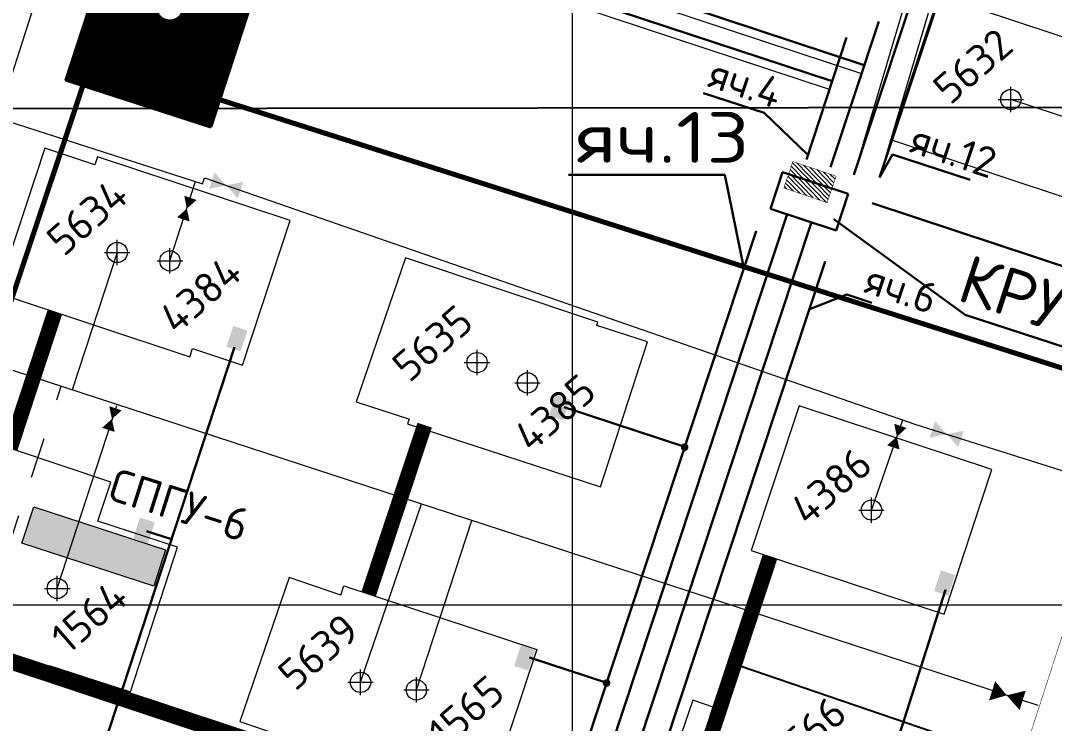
# Model space of a CAD drawing. Header units: millimetres. Extents: x 519 to 9564855, y -810 to 5021775.
# Drawn here: x 9537782.7 to 9538190, y 4997953.3 to 4998230.3 of the extents above; entities that cross this region are included whole.
import ezdxf

# ---------------------------------------------------------------- set-up
doc = ezdxf.new("R2010")
doc.units = ezdxf.units.MM
doc.header["$LTSCALE"] = 2
doc.header["$MEASUREMENT"] = 0
doc.header["$PDMODE"] = 2
doc.header["$PDSIZE"] = 5
doc.linetypes.add('Punctir', pattern=[0.32, 0.16, -0.16])
for name, color, linetype in [('0_ANNOT_Dimensions', 7, 'Continuous'), ('160 скважин на 2012 год', 7, 'Continuous'), ('Existing roads', 41, 'Continuous'), ('GRID_PULKOVO', 7, 'Continuous'), ('Injection lines', 164, 'Continuous'), ('OilColl&Flowlines', 3, 'Continuous'), ('PPLINE_WAT', 7, 'WTR_LINE'), ('Скважины 2017г', 221, 'Continuous'), ('Скважины 2019г.', 241, 'Continuous'), ('Скважины на 2014 год', 70, 'Continuous')]:
    doc.layers.add(name, color=color, linetype=linetype)
for name, color, linetype, lineweight in [('160 скважин на 2012 год - Электрика', 192, 'Continuous', 30), ('Stage 11.Object 2.Frame&Text', 26, 'Continuous', 53), ('WELLS(drilled after 2000y)', 6, 'Continuous', 40), ('Скв на 2025 допы от ХеКай', 204, 'Continuous', 0), ('Скважины на 2024 год- Резерв', 202, 'Continuous', 25), ('Скважины на 2024 год-125', 10, 'Continuous', 40), ('Электро', 1, 'Continuous', 30), ('Электроснаб', 1, 'Continuous', 18), ('Электроснабжене', 1, 'Continuous', 18)]:
    doc.layers.add(name, color=color, linetype=linetype, lineweight=lineweight)
doc.styles.add('92051501$0$STANDARD', font='simplex.shx')
doc.styles.add('Elect', font='isocpeur.ttf')
doc.styles.get("Standard").update_dxf_attribs({"font": 'isocpeur.ttf', "width": 0.5})
doc.linetypes.add('WTR_LINE', pattern='A,0.5,-0.2,["W",92051501$0$STANDARD,S=0.1,R=0,X=-0.1,Y=-0.05],-0.05', length=0.75)
doc.dimstyles.new('ISO-25', dxfattribs={"dimtxt": 15, "dimasz": 10, "dimexe": 5, "dimexo": 5, "dimgap": 5, "dimtad": 1, "dimtxsty": 'Standard', "dimblk": 'OBLIQUE', "dimcen": 50, "dimadec": 0, "dimazin": 0, "dimtfac": 1, "dimtmove": 0, "dimatfit": 3, "dimfxl": 0, "dimarcsym": 0})

# ---------------------------------------------------------------- blocks, each defined once
blk = doc.blocks.new('92051501$0$VALVE')
at = {"layer": 'OilColl&Flowlines'}
for points in [[(-5.97, -3.45), (-5.97, 3.45), (0, 0)], [(5.97, -3.45), (0, 0), (5.97, 3.45)]]:
    blk.add_solid(points, dxfattribs=at)
blk = doc.blocks.new('_Oblique')
at = {"color": 0, "linetype": 'ByBlock', "lineweight": -2}
blk.add_line((-0.5, -0.5), (0.5, 0.5), dxfattribs=at)
blk = doc.blocks.new('*D111')
at = {"layer": '0_ANNOT_Dimensions', "color": 0, "lineweight": -2, "transparency": 16777216}
for p, q in [((9540956.59, 4998203), (9540956.59, 4998205.09)), ((9540956.6, 4998200.09), (9521531.28, 4998171.79)), ((9521531.28, 4998174.7), (9521531.28, 4998176.79))]:
    blk.add_line(p, q, dxfattribs=at)
at = {"layer": 'DEFPOINTS', "color": 0, "linetype": 'ByBlock', "lineweight": 25, "transparency": 16777216}
for p in [(9540956.6, 4998198), (9521531.28, 4998171.79), (9521531.29, 4998169.71)]:
    blk.add_point(p, dxfattribs=at)
at = {"layer": '0_ANNOT_Dimensions', "color": 0, "linetype": 'ByBlock', "lineweight": -2, "transparency": 16777216, "xscale": 10, "yscale": 10, "zscale": 10}
for p, rotation in [((9540956.6, 4998200.09), 0.08345723362022996), ((9521531.28, 4998171.79), 180.0834572336203)]:
    blk.add_blockref('_Oblique', p, dxfattribs=dict(at, rotation=rotation))
at = {"layer": '0_ANNOT_Dimensions', "color": 0, "linetype": 'ByBlock', "lineweight": 25, "transparency": 16777216, "insert": (9531243.92, 4998199.94), "char_height": 15, "attachment_point": 5, "rotation": 0.0835, "bg_fill": 3, "box_fill_scale": 1.25, "bg_fill_color": 256, "bg_fill_true_color": 13158600, "bg_fill_transparency": 0}
blk.add_mtext('19425,33', dxfattribs=at)

msp = doc.modelspace()

# ---------------------------------------------------------------- hatches: boundary and pattern name
at = {"linetype": 'ByBlock', "lineweight": 0, "ltscale": 80}
msp.add_hatch(color=1, dxfattribs=at).paths.add_polyline_path([(9537835.11444, 4998007.39258), (9537839.77903, 4998021.7487), (9537787.80305, 4998038.63672), (9537783.13846, 4998024.2806)])
at = {"layer": '160 скважин на 2012 год - Электрика', "linetype": 'ByBlock', "lineweight": 0, "ltscale": 200}
h = msp.add_hatch(dxfattribs=at)
h.set_pattern_fill('ANSI31', color=0, scale=10, angle=89.2516896, style=0)
h.set_pattern_definition([(134.251689647, (14410985.6658, -4607074.9842), (-0.89535170668, -0.87226447901), [])])
h.paths.add_polyline_path([(9538083.4309, 4998164.34006), (9538086.96553, 4998174.7567), (9538104.01094, 4998168.97277), (9538100.47632, 4998158.55613)])
at = {"layer": '160 скважин на 2012 год - Электрика', "lineweight": 0, "ltscale": 7.5}
msp.add_hatch(color=1, dxfattribs=at).paths.add_polyline_path([(9537835.26887, 4998032.66287), (9537829.63675, 4998034.45864), (9537827.01878, 4998026.24778), (9537832.6509, 4998024.45202)])
at = {"layer": 'Скважины на 2024 год-125', "linetype": 'ByBlock', "lineweight": 0, "true_color": 0xadddf7}
h = msp.add_hatch(dxfattribs=at)
h.set_pattern_fill('ANSI31', color=141, angle=90)
h.set_pattern_definition([(135, (14535584.29366, -4551621.60241), (-0.0883883476483, -0.0883883476483), [])])
h.paths.add_polyline_path([(9537857.57102, 4998188.28723), (9537882.29238, 4998264.37175), (9537825.22898, 4998282.91277), (9537800.50762, 4998206.82825)])
h.paths.add_polyline_path([(9537836.4, 4998235.6, -1), (9537846.4, 4998235.6, -1)], flags=16)
at = {"layer": 'Электро'}
for points in [[(9537863.72815, 4998101.76109), (9537869.34039, 4998099.9041), (9537872.04762, 4998108.08596), (9537866.43538, 4998109.94295)], [(9537827.20507, 4998026.14295), (9537832.81731, 4998024.28596), (9537835.52453, 4998032.46782), (9537829.9123, 4998034.3248)], [(9538142.63972, 4998005.43831), (9538148.25196, 4998003.58132), (9538150.95918, 4998011.76318), (9538145.34695, 4998013.62016)]]:
    msp.add_hatch(color=256, dxfattribs=at).paths.add_polyline_path(points)
at = {"layer": 'Электро', "ltscale": 0.05}
for points in [[(9537990.81273, 4998074.62747), (9537996.42496, 4998072.77048), (9537999.13219, 4998080.95234), (9537993.51996, 4998082.80933)], [(9537977.13646, 4997975.94926), (9537982.74869, 4997974.09228), (9537985.45592, 4997982.27414), (9537979.84369, 4997984.13112)]]:
    msp.add_hatch(color=256, dxfattribs=at).paths.add_polyline_path(points)
at = {"layer": 'Электроснаб', "lineweight": 0}
for points in [[(9537863.72815, 4998101.76109), (9537869.34039, 4998099.9041), (9537872.04762, 4998108.08596), (9537866.43538, 4998109.94295)], [(9537827.20507, 4998026.14295), (9537832.81731, 4998024.28596), (9537835.52453, 4998032.46782), (9537829.9123, 4998034.3248)], [(9538142.63972, 4998005.43831), (9538148.25196, 4998003.58132), (9538150.95918, 4998011.76318), (9538145.34695, 4998013.62016)]]:
    msp.add_hatch(color=1, dxfattribs=at).paths.add_polyline_path(points)
at = {"layer": 'Электроснаб', "lineweight": 0, "ltscale": 0.05}
for points in [[(9537990.81273, 4998074.62747), (9537996.42496, 4998072.77048), (9537999.13219, 4998080.95234), (9537993.51996, 4998082.80933)], [(9537977.13646, 4997975.94926), (9537982.74869, 4997974.09228), (9537985.45592, 4997982.27414), (9537979.84369, 4997984.13112)]]:
    msp.add_hatch(color=1, dxfattribs=at).paths.add_polyline_path(points)
at = {"layer": 'Электроснабжене', "lineweight": 0}
for points in [[(9537863.72815, 4998101.76109), (9537869.34039, 4998099.9041), (9537872.04762, 4998108.08596), (9537866.43538, 4998109.94295)], [(9537827.20507, 4998026.14295), (9537832.81731, 4998024.28596), (9537835.52453, 4998032.46782), (9537829.9123, 4998034.3248)], [(9538142.63972, 4998005.43831), (9538148.25196, 4998003.58132), (9538150.95918, 4998011.76318), (9538145.34695, 4998013.62016)]]:
    msp.add_hatch(color=1, dxfattribs=at).paths.add_polyline_path(points)
at = {"layer": 'Электроснабжене', "lineweight": 0, "ltscale": 0.05}
for points in [[(9537990.81273, 4998074.62747), (9537996.42496, 4998072.77048), (9537999.13219, 4998080.95234), (9537993.51996, 4998082.80933)], [(9537977.13646, 4997975.94926), (9537982.74869, 4997974.09228), (9537985.45592, 4997982.27414), (9537979.84369, 4997984.13112)]]:
    msp.add_hatch(color=1, dxfattribs=at).paths.add_polyline_path(points)

# ---------------------------------------------------------------- linework, layer by layer
at = {"color": 1, "linetype": 'ByBlock', "lineweight": 0, "ltscale": 80, "elevation": 0}
msp.add_lwpolyline([(9537835.11444, 4998007.39258), (9537783.13846, 4998024.2806), (9537787.80305, 4998038.63672), (9537839.77903, 4998021.7487)], close=True, dxfattribs=at)
at = {"layer": '160 скважин на 2012 год', "color": 0, "linetype": 'ByBlock', "lineweight": 0, "elevation": 0.00005}
msp.add_lwpolyline([(9537793.87796, 4997976.08376), (9537825.88636, 4997965.69275), (9537844.41542, 4998022.7851), (9537813.02564, 4998032.97527)], dxfattribs=at)
at = {"layer": '160 скважин на 2012 год', "color": 0, "linetype": 'ByBlock', "lineweight": 0}
msp.add_circle((9537797.1, 4998006.5), 4, dxfattribs=at)
msp.add_point((9537797.1, 4998006.5), dxfattribs=at)
at = {"layer": '160 скважин на 2012 год - Электрика', "color": 0, "linetype": 'ByBlock', "lineweight": 0, "ltscale": 200, "const_width": 0.2}
msp.add_lwpolyline([(9538083.4309, 4998164.34006), (9538086.96553, 4998174.7567), (9538104.01094, 4998168.97277), (9538100.47632, 4998158.55613), (9538083.4309, 4998164.34006)], dxfattribs=at)
at = {"layer": 'Existing roads', "lineweight": 0}
for p, q in [((9537526.44693, 4998064.44398), (9538288.18722, 4997812.39792)), ((9537524.5058, 4998058.76635), (9538286.30243, 4997806.70164))]:
    msp.add_line(p, q, dxfattribs=at)
at = {"layer": 'Existing roads', "color": 0, "linetype": 'ByBlock', "lineweight": 0, "ltscale": 80}
msp.add_line((9533000, 4998000), (9548000, 4998000), dxfattribs=at)
at = {"layer": 'Existing roads', "linetype": 'ByBlock', "lineweight": 0, "const_width": 6, "flags": 128}
for points in [[(9537778.46042, 4998061.6752), (9537796.15331, 4998115.4099)], [(9537919.78313, 4998004.30037), (9537941.86237, 4998070.85404)], [(9538077.9983, 4998019.02368), (9538037.1174, 4997895.47237)]]:
    msp.add_lwpolyline(points, dxfattribs=at)
at = {"layer": 'Existing roads', "lineweight": 0, "const_width": 6, "flags": 128}
msp.add_lwpolyline([(9537525.50753, 4998061.69632), (9537761.33695, 4997983.67852), (9538311.4306, 4997801.58268), (9538357.36761, 4997940.41472)], dxfattribs=at)
at = {"layer": 'Injection lines', "color": 3, "lineweight": 0}
for p, q in [((9537841.5, 4998135.6), (9537851.53692, 4998166.84885)), ((9537854.32618, 4998165.95295), (9537855.08613, 4998168.31897)), ((9538118, 4998037.4), (9538130.30735, 4998072.89786))]:
    msp.add_line(p, q, dxfattribs=at)
at = {"layer": 'Injection lines', "lineweight": 0, "const_width": 2}
for points in [[(9538002.93915, 4998791.93843), (9537461.50456, 4997167.6433)], [(9538855.21806, 4997882.37425), (9537810.6772, 4998215.19141)]]:
    msp.add_lwpolyline(points, dxfattribs=at)
at = {"layer": 'Injection lines', "lineweight": 0}
for points in [[(9537818.361, 4998208.46622), (9537820.96077, 4998216.32333), (9537826.46534, 4998210.14331)], [(9537831.9699, 4998203.96328), (9537826.46534, 4998210.14331), (9537834.56968, 4998211.82039)]]:
    msp.add_solid(points, dxfattribs=at)
at = {"layer": 'Injection lines', "color": 3, "lineweight": 0}
for points in [[(9537852.01426, 4998159.63021), (9537848.16389, 4998156.20067), (9537847.11901, 4998161.24996)], [(9537849.20877, 4998151.15138), (9537844.31352, 4998152.77113), (9537848.16389, 4998156.20067)], [(9538131.82565, 4998069.76638), (9538127.97528, 4998066.33684), (9538126.9304, 4998071.38613)], [(9538129.02016, 4998061.28755), (9538124.12491, 4998062.9073), (9538127.97528, 4998066.33684)]]:
    msp.add_solid(points, dxfattribs=at)
at = {"layer": 'OilColl&Flowlines', "lineweight": 0}
for p, q in [((9537608.49329, 4998244.91286), (9537854.32618, 4998165.95295)), ((9538253.01456, 4998172.59983), (9538172.9, 4998199.2)), ((9537855.0692, 4998168.32484), (9538135.44848, 4998071.11539)), ((9538135.44848, 4998071.11539), (9538424.41529, 4997980.25312))]:
    msp.add_line(p, q, dxfattribs=at)
at = {"layer": 'OilColl&Flowlines', "color": 3, "linetype": 'ByBlock', "lineweight": 0, "ltscale": 200}
for p, q in [((9538183.59764, 4997960.33163), (9537459.9355, 4998196.92887)), ((9537797.1, 4998006.5), (9537820.60216, 4998078.54364)), ((9537916.6, 4997969.5), (9537940.58252, 4998039.78405))]:
    msp.add_line(p, q, dxfattribs=at)
at = {"layer": 'OilColl&Flowlines', "color": 3, "linetype": 'ByBlock', "lineweight": 0, "ltscale": 80, "const_width": 0.2}
msp.add_lwpolyline([(9538306.1816, 4998336.6083), (9538098.76175, 4997696.76432)], dxfattribs=at)
at = {"layer": 'OilColl&Flowlines', "lineweight": 0}
msp.add_lwpolyline([(9538177.53953, 4997962.38145, 8, 0, 0), (9538171.23676, 4997964.37295, 0, 8, 0), (9538165.52198, 4997966.17866, 8, 8, 0)], format="xyseb", dxfattribs=at)
for points in [[(9537822.46551, 4998076.68871), (9537818.61514, 4998073.25917), (9537817.57026, 4998078.30846)], [(9537819.66002, 4998068.20988), (9537814.76477, 4998069.82963), (9537818.61514, 4998073.25917)]]:
    msp.add_solid(points, dxfattribs=at)
at = {"layer": 'PPLINE_WAT', "color": 5, "linetype": 'WTR_LINE', "lineweight": 0, "ltscale": 5}
for p, q in [((9537834.42456, 4998381.26476, 0.00004), (9537764.39729, 4998163.23453, -0.00001)), ((9537819.86806, 4998233.25357, 0), (9537813.79576, 4998214.19775))]:
    msp.add_line(p, q, dxfattribs=at)
at = {"layer": 'WELLS(drilled after 2000y)', "color": 0, "linetype": 'ByBlock', "lineweight": 0}
msp.add_lwpolyline([(9537850.33091, 4998101.06586), (9537870.06254, 4998094.53702), (9537888.91798, 4998151.52241), (9537812.93745, 4998176.66299), (9537811.86909, 4998173.43415)], dxfattribs=at)
at = {"layer": 'WELLS(drilled after 2000y)', "color": 0, "lineweight": 0}
msp.add_lwpolyline([(9538070.58202, 4998021.4776), (9538146.56254, 4997996.33702), (9538165.41798, 4998053.32241), (9538089.43745, 4998078.46299)], close=True, dxfattribs=at)
at = {"layer": 'WELLS(drilled after 2000y)', "color": 0, "linetype": 'ByBlock', "lineweight": 0}
msp.add_circle((9537841.5, 4998135.6), 4, dxfattribs=at)
at = {"layer": 'WELLS(drilled after 2000y)', "color": 0, "lineweight": 0}
msp.add_circle((9538118, 4998037.4), 4, dxfattribs=at)
at = {"layer": 'WELLS(drilled after 2000y)', "color": 0, "linetype": 'ByBlock', "lineweight": 0, "ltscale": 80}
for p in [(9537841.5, 4998135.6), (9538118, 4998037.4)]:
    msp.add_point(p, dxfattribs=at)
at = {"layer": 'Скв на 2025 допы от ХеКай', "color": 0, "linetype": 'ByBlock', "lineweight": 0}
msp.add_point((9537982.4, 4998087.5), dxfattribs=at)
at = {"layer": 'Скважины 2017г', "color": 0, "linetype": 'ByBlock', "lineweight": 0}
for points in [[(9537811.86909, 4998173.43415), (9537792.13745, 4998179.96299), (9537773.28202, 4998122.97759), (9537849.26255, 4998097.83701), (9537850.33091, 4998101.06586)], [(9537908.81591, 4998003.8712), (9537910.03745, 4998007.56299), (9537986.01798, 4997982.42241), (9537967.16255, 4997925.43701), (9537946.1757, 4997932.38118)]]:
    msp.add_lwpolyline(points, dxfattribs=at)
at = {"layer": 'Скважины 2017г', "color": 3, "linetype": 'ByBlock', "lineweight": 0, "ltscale": 5}
for points in [[(9537820.7, 4998138.9), (9537803.00104, 4998084.76553)], [(9537938.6, 4997966.5), (9537960.43746, 4998033.29259)]]:
    msp.add_lwpolyline(points, dxfattribs=at)
at = {"layer": 'Скважины 2017г', "color": 0, "linetype": 'ByBlock', "lineweight": 0}
for centre in [(9537820.7, 4998138.9), (9537938.6, 4997966.5)]:
    msp.add_circle(centre, 4, dxfattribs=at)
for p in [(9537820.7, 4998138.9), (9537938.6, 4997966.5)]:
    msp.add_point(p, dxfattribs=at)
at = {"layer": 'Скважины 2019г.', "color": 3, "linetype": 'Punctir', "lineweight": 0, "ltscale": 50}
msp.add_line((9537777, 4998020), (9537798.6408, 4998086.19109), dxfattribs=at)
at = {"layer": 'Скважины 2019г.', "color": 0, "linetype": 'ByBlock', "lineweight": 0}
for points in [[(9538009.77727, 4998110.11344), (9538010.1353, 4998111.41034), (9537934.36671, 4998136.83423), (9537914.94182, 4998080.06563), (9537935.94144, 4998073.24244)], [(9537813.02561, 4998032.97528), (9537818.1921, 4998048.34098), (9537761.32645, 4998067.47989), (9537735.8079, 4997991.65902), (9537792.67355, 4997972.52011), (9537793.87798, 4997976.08381)], [(9537908.81591, 4998003.8712), (9537888.46671, 4998010.83423), (9537869.04182, 4997954.06563), (9537944.73329, 4997928.16577), (9537946.1757, 4997932.38118)], [(9538060.11261, 4997958.14131), (9538047.56671, 4997962.43423), (9538028.14182, 4997905.66563), (9538103.83329, 4997879.76577), (9538109.88739, 4997897.45869)]]:
    msp.add_lwpolyline(points, dxfattribs=at)
for centre in [(9537962.5, 4998095.5), (9537916.6, 4997969.5)]:
    msp.add_circle(centre, 4, dxfattribs=at)
for p in [(9537962.5, 4998095.5), (9537916.6, 4997969.5)]:
    msp.add_point(p, dxfattribs=at)
at = {"layer": 'Скважины на 2014 год', "color": 0, "linetype": 'ByBlock', "lineweight": 0}
msp.add_lwpolyline([(9538125.62362, 4998183.24575), (9538144.54733, 4998240.18337), (9538220.46417, 4998214.95175), (9538201.54045, 4998158.01413), (9538125.62362, 4998183.24575)], dxfattribs=at)
msp.add_circle((9538172.9, 4998199.2), 4, dxfattribs=at)
msp.add_point((9538172.9, 4998199.2), dxfattribs=at)
at = {"layer": 'Скважины на 2024 год- Резерв', "color": 0, "linetype": 'ByBlock', "lineweight": -2}
msp.add_lwpolyline([(9538109.88739, 4997897.45869), (9538122.43329, 4997893.16577), (9538141.85818, 4997949.93437), (9538066.16671, 4997975.83423), (9538060.11261, 4997958.14131)], dxfattribs=at)
at = {"layer": 'Скважины на 2024 год-125'}
msp.add_lwpolyline([(9537857.57102, 4998188.28723), (9537882.29238, 4998264.37175), (9537825.22898, 4998282.91277), (9537800.50762, 4998206.82825)], close=True, dxfattribs=at)
at = {"layer": 'Скважины на 2024 год-125', "color": 0, "linetype": 'ByBlock', "lineweight": 0}
msp.add_lwpolyline([(9537935.73115, 4998073.31077), (9537935.08723, 4998071.32898), (9538011.17175, 4998046.60762), (9538029.71277, 4998103.67102), (9538009.78614, 4998110.14557)], dxfattribs=at)
msp.add_circle((9537982.4, 4998087.5), 4, dxfattribs=at)
at = {"layer": 'Электро'}
for p, q in [((9538295.89638, 4998728.27904), (9538111.01437, 4998169.52743)), ((9538304.44693, 4998721.54039), (9538121.18414, 4998168.40996, 0)), ((9537504.7904, 4998414.6814, 0), (9538115.12259, 4998212.73354)), ((9538102.48779, 4998206.38157, 0), (9537492.15546, 4998408.32948, 0)), ((9538120.81087, 4998229.92482), (9538101.85192, 4998172.50814)), ((9538108.17607, 4998223.57285, 0), (9538092.34135, 4998175.59831)), ((9538082.9508, 4998170.54837, -96.49293), (9538078.18311, 4998156.13933, -96.49293)), ((9538108.77491, 4998162.00364, -96.49293), (9538082.9508, 4998170.54837, -96.49293)), ((9538060.14509, 4998169.54648, 47.36082), (9537998.53634, 4998169.54648, 47.36082)), ((9538060.14509, 4998169.54648, 47.36082), (9538067.68336, 4998132.74953, 47.36082)), ((9538104.00722, 4998147.5946, -96.49293), (9538108.77491, 4998162.00364, -96.49293)), ((9538118.27381, 4998158.30487, 47.36082), (9538701.07416, 4997965.46319, 47.36082)), ((9538078.18311, 4998156.13933, -96.49293), (9538104.00722, 4998147.5946, -96.49293)), ((9538084.79343, 4998153.95209), (9537951.57211, 4997751.32711)), ((9538094.28624, 4998150.81109), (9537959.73185, 4997744.15553)), ((9538072.47963, 4998147.24495, 47.36082), (9537987.68881, 4997890.98788, 47.36082)), ((9538099.70988, 4998135.36295), (9538016.13876, 4997882.79375))]:
    msp.add_line(p, q, dxfattribs=at)
at = {"layer": 'Электро', "ltscale": 25}
for p, q in [((9538075.63726, 4998193.90613), (9538051.79939, 4998201.71001)), ((9538075.63726, 4998193.90613), (9538092.9217, 4998177.3566, 0)), ((9538126.1967, 4998177.53686), (9538121.18414, 4998168.40996, 0)), ((9538156.9039, 4998167.50099), (9538126.1967, 4998177.53686)), ((9538154.83669, 4998114.32896), (9538103.07229, 4998152.01675, 0)), ((9538108.24303, 4998122.28114), (9538093.21799, 4998116.46016)), ((9538118.05389, 4998119.0349), (9538108.24303, 4998122.28114)), ((9538154.83669, 4998114.32896), (9538330.51142, 4998057.24878)), ((9537832.26086, 4998029.05821), (9537842.10144, 4998025.86081))]:
    msp.add_line(p, q, dxfattribs=at)
at = {"layer": 'Электро', "ltscale": 0.05}
for p, q in [((9537866.9372, 4998101.65223, 0), (9537801.36806, 4997901.55455, 0)), ((9537996.89475, 4998077.91696, -47.36082), (9538045.1416, 4998062.08671, -47.36082)), ((9538147.10168, 4998005.89898, 0), (9538099.02365, 4997855.36905, 0)), ((9537983.21848, 4997979.23875), (9538013.62086, 4997969.36042))]:
    msp.add_line(p, q, dxfattribs=at)
at = {"layer": 'Электро', "ltscale": 0.05, "const_width": 1.5}
for points, elevation in [([(9538043.6226, 4998062.41726, 1), (9538045.04919, 4998061.95373, 1)], -47.36082), ([(9538012.86159, 4997969.45322, 1), (9538014.28818, 4997968.9897, 1)], 47.36082)]:
    msp.add_lwpolyline(points, format="xyb", close=True, dxfattribs=dict(at, elevation=elevation))
at = {"layer": 'Электроснаб', "color": 1, "linetype": 'ByBlock', "lineweight": 0}
for p, q in [((9538231.51677, 4998575.23308, -23.0318), (9538111.01437, 4998169.52743)), ((9538240.42451, 4998572.57182, -23.0727), (9538121.18414, 4998168.40996, 0)), ((9538114.02834, 4998209.42647, 0), (9538101.85192, 4998172.50814)), ((9538084.79343, 4998153.95209), (9537951.57211, 4997751.32711)), ((9538094.28624, 4998150.81109), (9537959.73185, 4997744.15553)), ((9538072.47963, 4998147.24495, 47.36082), (9537987.68881, 4997890.98788, 47.36082)), ((9538099.70988, 4998135.36295), (9538016.13876, 4997882.79375))]:
    msp.add_line(p, q, dxfattribs=at)
at = {"layer": 'Электроснаб', "color": 1, "lineweight": 0, "ltscale": 25}
for p, q in [((9538075.63726, 4998193.90613), (9538051.79939, 4998201.71001)), ((9538075.63726, 4998193.90613), (9538092.9217, 4998177.3566, 0)), ((9538126.1967, 4998177.53686), (9538121.18414, 4998168.40996, 0)), ((9538156.9039, 4998167.50099), (9538126.1967, 4998177.53686)), ((9538154.83669, 4998114.32896), (9538103.07229, 4998152.01675, 0)), ((9538108.24303, 4998122.28114), (9538093.21799, 4998116.46016)), ((9538118.05389, 4998119.0349), (9538108.24303, 4998122.28114)), ((9538154.83669, 4998114.32896), (9538330.51142, 4998057.24878))]:
    msp.add_line(p, q, dxfattribs=at)
at = {"layer": 'Электроснаб', "color": 1, "lineweight": 0}
for p, q in [((9538082.9508, 4998170.54837, -96.49293), (9538078.18311, 4998156.13933, -96.49293)), ((9538108.77491, 4998162.00364, -96.49293), (9538082.9508, 4998170.54837, -96.49293)), ((9538060.14509, 4998169.54648, 47.36082), (9537998.53634, 4998169.54648, 47.36082)), ((9538060.14509, 4998169.54648, 47.36082), (9538067.68336, 4998132.74953, 47.36082)), ((9538104.00722, 4998147.5946, -96.49293), (9538108.77491, 4998162.00364, -96.49293)), ((9538118.27381, 4998158.30487, 47.36082), (9538701.07416, 4997965.46319, 47.36082)), ((9538078.18311, 4998156.13933, -96.49293), (9538104.00722, 4998147.5946, -96.49293))]:
    msp.add_line(p, q, dxfattribs=at)
at = {"layer": 'Электроснаб', "color": 1, "lineweight": 0, "ltscale": 0.05}
for p, q in [((9537996.89475, 4998077.91696, -47.36082), (9538045.1416, 4998062.08671, -47.36082)), ((9538147.10168, 4998005.89898, 0), (9538099.02365, 4997855.36905, 0)), ((9537983.21848, 4997979.23875), (9538013.62086, 4997969.36042))]:
    msp.add_line(p, q, dxfattribs=at)
at = {"layer": 'Электроснаб', "color": 1, "lineweight": 0, "ltscale": 0.05, "const_width": 1.5}
for points, elevation in [([(9538043.6226, 4998062.41726, 1), (9538045.04919, 4998061.95373, 1)], -47.36082), ([(9538012.86159, 4997969.45322, 1), (9538014.28818, 4997968.9897, 1)], 47.36082)]:
    msp.add_lwpolyline(points, format="xyb", close=True, dxfattribs=dict(at, elevation=elevation))
at = {"layer": 'Электроснабжене', "color": 1, "linetype": 'ByBlock', "lineweight": 0}
for p, q in [((9538231.51677, 4998575.23308, -23.0318), (9538111.01437, 4998169.52743)), ((9538240.42451, 4998572.57182, -23.0727), (9538121.18414, 4998168.40996, 0)), ((9537503.69615, 4998411.37433, 0), (9538114.02834, 4998209.42647, 0)), ((9538101.39354, 4998203.07449, 0), (9537491.06121, 4998405.0224, 0)), ((9538101.39354, 4998203.07449, 0), (9538092.34135, 4998175.59831)), ((9538084.79343, 4998153.95209), (9537951.57211, 4997751.32711)), ((9538094.28624, 4998150.81109), (9537959.73185, 4997744.15553)), ((9538072.47963, 4998147.24495, 47.36082), (9537987.68881, 4997890.98788, 47.36082)), ((9538099.70988, 4998135.36295), (9538016.13876, 4997882.79375))]:
    msp.add_line(p, q, dxfattribs=at)
at = {"layer": 'Электроснабжене', "color": 1, "lineweight": 0, "ltscale": 25}
for p, q in [((9538075.63726, 4998193.90613), (9538051.79939, 4998201.71001)), ((9538075.63726, 4998193.90613), (9538092.9217, 4998177.3566, 0)), ((9538126.1967, 4998177.53686), (9538121.18414, 4998168.40996, 0)), ((9538156.9039, 4998167.50099), (9538126.1967, 4998177.53686)), ((9538154.83669, 4998114.32896), (9538103.07229, 4998152.01675, 0)), ((9538108.24303, 4998122.28114), (9538093.21799, 4998116.46016)), ((9538118.05389, 4998119.0349), (9538108.24303, 4998122.28114)), ((9538154.83669, 4998114.32896), (9538330.51142, 4998057.24878))]:
    msp.add_line(p, q, dxfattribs=at)
at = {"layer": 'Электроснабжене', "color": 1, "lineweight": 0}
for p, q in [((9538082.9508, 4998170.54837, -96.49293), (9538078.18311, 4998156.13933, -96.49293)), ((9538108.77491, 4998162.00364, -96.49293), (9538082.9508, 4998170.54837, -96.49293)), ((9538060.14509, 4998169.54648, 47.36082), (9537998.53634, 4998169.54648, 47.36082)), ((9538060.14509, 4998169.54648, 47.36082), (9538067.68336, 4998132.74953, 47.36082)), ((9538104.00722, 4998147.5946, -96.49293), (9538108.77491, 4998162.00364, -96.49293)), ((9538118.27381, 4998158.30487, 47.36082), (9538701.07416, 4997965.46319, 47.36082)), ((9538078.18311, 4998156.13933, -96.49293), (9538104.00722, 4998147.5946, -96.49293))]:
    msp.add_line(p, q, dxfattribs=at)
at = {"layer": 'Электроснабжене', "color": 1, "lineweight": 0, "ltscale": 0.05}
for p, q in [((9537996.89475, 4998077.91696, -47.36082), (9538045.1416, 4998062.08671, -47.36082)), ((9538147.10168, 4998005.89898, 0), (9538099.02365, 4997855.36905, 0)), ((9537983.21848, 4997979.23875), (9538013.62086, 4997969.36042))]:
    msp.add_line(p, q, dxfattribs=at)
at = {"layer": 'Электроснабжене', "color": 1, "lineweight": 0, "ltscale": 0.05, "const_width": 1.5}
for points, elevation in [([(9538043.6226, 4998062.41726, 1), (9538045.04919, 4998061.95373, 1)], -47.36082), ([(9538012.86159, 4997969.45322, 1), (9538014.28818, 4997968.9897, 1)], 47.36082)]:
    msp.add_lwpolyline(points, format="xyb", close=True, dxfattribs=dict(at, elevation=elevation))

# ---------------------------------------------------------------- block references
at = {"layer": 'OilColl&Flowlines', "lineweight": 0, "rotation": 341.6915559985446}
for p in [(9537863.65213, 4998165.34908), (9538147.61644, 4998067.28932)]:
    msp.add_blockref('92051501$0$VALVE', p, dxfattribs=at)

# ---------------------------------------------------------------- texts
at = {"layer": '160 скважин на 2012 год', "color": 0, "linetype": 'ByBlock', "lineweight": 0, "style": 'Elect'}
msp.add_text('1564', height=12, rotation=41, dxfattribs=at).set_placement((9537801.36029, 4997980.1819))
at = {"layer": 'Stage 11.Object 2.Frame&Text', "color": 5, "lineweight": 0, "style": 'Elect'}
msp.add_text('CПГУ-6', height=13.005167, rotation=342.3625988, dxfattribs=at).set_placement((9537816.03214, 4998041.85243, 0))
at = {"layer": 'WELLS(drilled after 2000y)', "color": 0, "linetype": 'ByBlock', "lineweight": 0, "style": 'Elect'}
msp.add_text('4384', height=12, rotation=41, dxfattribs=at).set_placement((9537843.97909, 4998106.13994))
at = {"layer": 'WELLS(drilled after 2000y)', "color": 0, "lineweight": 0, "style": 'Elect'}
msp.add_text('4386', height=12, rotation=41, dxfattribs=at).set_placement((9538092.66492, 4998030.72203))
at = {"layer": 'Скважины 2017г', "color": 0, "linetype": 'ByBlock', "lineweight": 0, "style": 'Elect'}
for s, p in [('5634', (9537799.65493, 4998136.92078)), ('1565', (9537950.08723, 4997942.95096))]:
    msp.add_text(s, height=12, rotation=41, dxfattribs=at).set_placement(p)
at = {"layer": 'Скважины 2019г.', "color": 0, "linetype": 'ByBlock', "lineweight": 0, "style": 'Elect'}
for s, p in [('5635', (9537935.85803, 4998087.27865)), ('5639', (9537890.82518, 4997965.66527))]:
    msp.add_text(s, height=12, rotation=41, dxfattribs=at).set_placement(p)
at = {"layer": 'Скважины на 2014 год', "color": 0, "linetype": 'ByBlock', "lineweight": 0, "style": 'Elect'}
msp.add_text('5632', height=12, rotation=41, dxfattribs=at).set_placement((9538149.02276, 4998196.66172))
at = {"layer": 'Скважины на 2024 год- Резерв', "color": 0, "lineweight": -2, "style": 'Elect'}
msp.add_text('1566', height=12, rotation=41, dxfattribs=at).set_placement((9538084.93835, 4997934.7248))
at = {"layer": 'Скважины на 2024 год-125', "color": 0, "linetype": 'ByBlock', "lineweight": 0, "style": 'Elect'}
msp.add_text('4385', height=12, rotation=41, dxfattribs=at).set_placement((9537983.77196, 4998059.59733))
at = {"layer": 'Электро'}
for s, height, rotation, p in [('яч.4', 12, 341.691556, (9538052.85934, 4998204.44268)), ('яч.12', 12, 341.691556, (9538132.40154, 4998178.59785)), ('КРУН-6кВ №3 ППГ', 19, 342, (9538150.95978, 4998120.30611)), ('яч.6', 12, 341.691556, (9538114.44787, 4998123.34212))]:
    msp.add_text(s, height=height, rotation=rotation, dxfattribs=at).set_placement(p)
at = {"layer": 'Электро', "style": 'Elect', "width": 1.2}
msp.add_text('яч.13', height=20, dxfattribs=at).set_placement((9538001.5757, 4998174.25145, 47.36082))
at = {"layer": 'Электроснаб', "color": 1, "lineweight": 0}
for s, height, rotation, p in [('яч.4', 12, 341.691556, (9538052.85934, 4998204.44268)), ('яч.12', 12, 341.691556, (9538132.40154, 4998178.59785)), ('КРУН-6кВ №3 ППГ', 19, 342, (9538150.95978, 4998120.30611)), ('яч.6', 12, 341.691556, (9538114.44787, 4998123.34212))]:
    msp.add_text(s, height=height, rotation=rotation, dxfattribs=at).set_placement(p)
at = {"layer": 'Электроснаб', "color": 1, "lineweight": 0, "style": 'Elect', "width": 1.2}
msp.add_text('яч.13', height=20, dxfattribs=at).set_placement((9538001.5757, 4998174.25145, 47.36082))
at = {"layer": 'Электроснабжене', "color": 1, "lineweight": 0}
for s, height, rotation, p in [('яч.4', 12, 341.691556, (9538052.85934, 4998204.44268)), ('яч.12', 12, 341.691556, (9538132.40154, 4998178.59785)), ('КРУН-6кВ №3 ППГ', 19, 342, (9538150.95978, 4998120.30611)), ('яч.6', 12, 341.691556, (9538114.44787, 4998123.34212))]:
    msp.add_text(s, height=height, rotation=rotation, dxfattribs=at).set_placement(p)
at = {"layer": 'Электроснабжене', "color": 1, "lineweight": 0, "style": 'Elect', "width": 1.2}
msp.add_text('яч.13', height=20, dxfattribs=at).set_placement((9538001.5757, 4998174.25145, 47.36082))

# ---------------------------------------------------------------- next in the draw order: dimensions: what is measured, and where the dimension line sits
at = {"layer": '0_ANNOT_Dimensions', "linetype": 'ByBlock', "lineweight": 25}
dim = msp.add_aligned_dim(p1=(9540956.6, 4998198), p2=(9521531.287, 4998169.705), distance=-2.08809, dimstyle='ISO-25', override={"dimtfill": 1}, dxfattribs=at)
dim.commit()
dim.dimension.update_dxf_attribs({"geometry": '*D111', "text_midpoint": (9531243.92007, 4998199.94057)})

# ---------------------------------------------------------------- next in the draw order: linework, layer by layer
at = {"layer": 'GRID_PULKOVO', "lineweight": 0}
msp.add_line((9538000, 5010000), (9538000, 4992000), dxfattribs=at)

doc.saveas('drawing.dxf')
